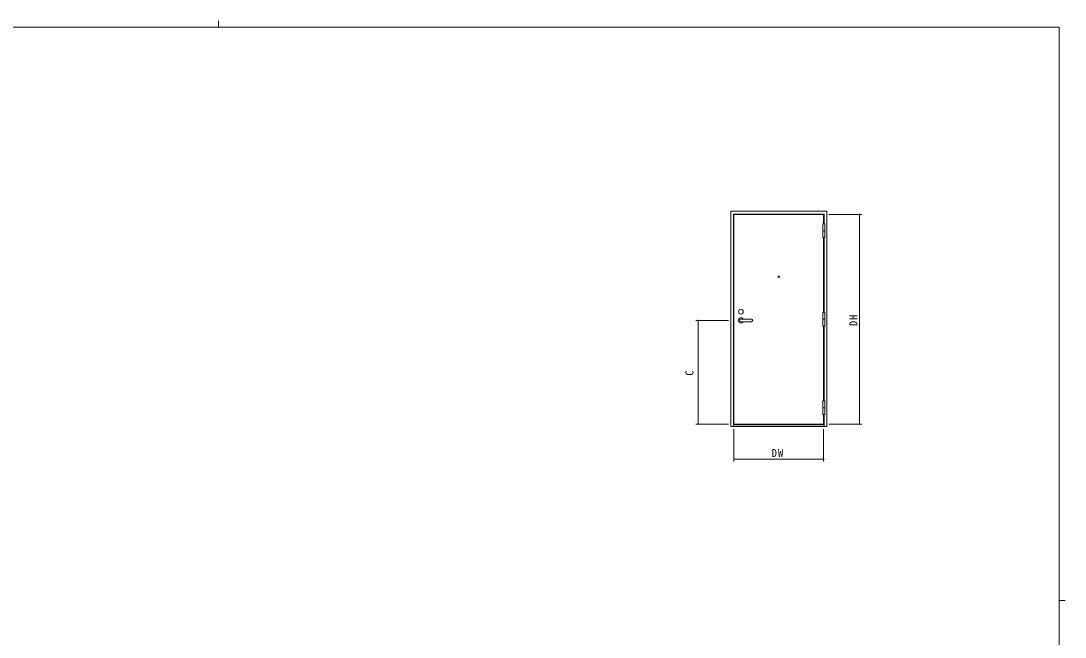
# Model space of a CAD drawing. Units: millimetres on the paper. Extents: x -420 to 373, y -297 to 267.
# Drawn here: x -123.3 to 355.1, y -14.9 to 267.2 of the extents above; entities that cross this region are included whole.
import ezdxf
from ezdxf.enums import TextEntityAlignment as Align

# ---------------------------------------------------------------- set-up
doc = ezdxf.new("R2010")
doc.units = ezdxf.units.MM
for name, color, linetype, lineweight in [('0-1_USER1', 7, 'Continuous', 9), ('0-6_YKK_13', 4, 'Continuous', 9), ('0-7_YKK_D', 6, 'Continuous', 9)]:
    doc.layers.add(name, color=color, linetype=linetype, lineweight=lineweight)
doc.styles.add('ＭＳ ゴシック', font='')
doc.styles.get('ＭＳ ゴシック').set_extended_font_data('MS Gothic')

msp = doc.modelspace()

# ---------------------------------------------------------------- linework, layer by layer
at = {"layer": '0-1_USER1'}
for p, q in [((352.3, 264.4), (-417.7, 264.4)), ((-32.686, 267.2), (-32.686, 264.4)), ((352.3, 264.4), (352.3, -260.6)), ((352.3, 1.9), (355.1, 1.9))]:
    msp.add_line(p, q, dxfattribs=at)
at = {"layer": '0-6_YKK_13'}
for p, q in [((201.921, 81.545), (201.921, 180.045)), ((201.921, 180.045), (245.921, 180.045)), ((203.171, 82.295), (203.171, 178.795)), ((203.171, 178.795), (244.671, 178.795)), ((203.371, 178.595), (203.371, 82.595)), ((244.471, 178.595), (203.371, 178.595)), ((244.471, 174.22), (244.471, 178.595)), ((244.671, 178.795), (244.671, 174.22)), ((245.921, 180.045), (245.921, 81.545)), ((244.096, 174.22), (245.046, 174.22)), ((244.096, 174.22), (244.096, 167.97)), ((245.046, 174.22), (245.046, 167.97)), ((244.096, 171.095), (245.046, 171.095)), ((244.096, 167.97), (245.046, 167.97)), ((244.471, 133.72), (244.471, 167.97)), ((244.671, 167.97), (244.671, 133.72)), ((211.371, 130.695), (206.571, 130.695)), ((206.571, 129.495), (211.371, 129.495)), ((244.096, 133.72), (245.046, 133.72)), ((244.096, 133.72), (244.096, 127.47)), ((244.096, 130.595), (245.046, 130.595)), ((245.046, 133.72), (245.046, 127.47)), ((244.096, 127.47), (245.046, 127.47)), ((244.471, 93.22), (244.471, 127.42)), ((244.671, 127.42), (244.671, 93.22)), ((244.096, 86.97), (244.096, 93.22)), ((244.096, 93.22), (245.046, 93.22)), ((245.046, 86.97), (245.046, 93.22)), ((244.096, 90.095), (245.046, 90.095)), ((244.096, 86.97), (245.046, 86.97)), ((244.471, 82.595), (244.471, 86.97)), ((244.671, 86.97), (244.671, 82.295)), ((245.921, 81.545), (201.921, 81.545)), ((203.171, 82.295), (203.171, 81.545)), ((244.671, 82.295), (203.171, 82.295)), ((203.371, 82.595), (244.471, 82.595)), ((244.671, 82.295), (244.671, 81.545))]:
    msp.add_line(p, q, dxfattribs=at)
for centre, radius in [((223.921, 150.095), 0.375), ((206.571, 134.095), 1.1), ((206.571, 134.095), 1.1)]:
    msp.add_circle(centre, radius, dxfattribs=at)
for centre, radius, start, end in [((206.571, 130.095), 1.225, 29.32719, 330.67287), ((206.571, 130.095), 0.6, 90, 270), ((206.571, 130.095), 0.6, 90, 270), ((211.371, 130.095), 0.6, 270, 90)]:
    msp.add_arc(centre, radius, start, end, dxfattribs=at)
at = {"layer": '0-7_YKK_D'}
for p, q in [((246.921, 178.595), (261.921, 178.595)), ((260.921, 178.595), (260.921, 82.595)), ((200.921, 130.095), (185.921, 130.095)), ((186.921, 130.095), (186.921, 82.595)), ((200.921, 82.595), (185.921, 82.595)), ((246.921, 82.595), (261.921, 82.595)), ((203.371, 80.295), (203.371, 65.545)), ((244.471, 80.295), (244.471, 65.545)), ((203.371, 66.545), (244.471, 66.545))]:
    msp.add_line(p, q, dxfattribs=at)
for centre, start, end in [((260.921, 178.595), 90, 270), ((260.921, 178.595), 270, 90), ((186.921, 130.095), 90, 270), ((186.921, 130.095), 270, 90), ((186.921, 82.595), 90, 270), ((186.921, 82.595), 270, 90), ((260.921, 82.595), 90, 270), ((260.921, 82.595), 270, 90), ((203.371, 66.545), 0, 180), ((203.371, 66.545), 180, 0), ((244.471, 66.545), 0, 180), ((244.471, 66.545), 180, 0)]:
    msp.add_arc(centre, 0.106, start, end, dxfattribs=at)

# ---------------------------------------------------------------- texts
at = {"layer": '0-7_YKK_D', "color": 3, "style": 'ＭＳ ゴシック'}
msp.add_text('C', height=3.666, rotation=90, dxfattribs=at).set_placement((185.921, 104.762), align=Align.BOTTOM_LEFT)
at = {"layer": '0-7_YKK_D', "color": 3, "insert": (259.921, 127.489), "char_height": 3.666, "attachment_point": 7, "rotation": 90, "style": 'ＭＳ ゴシック'}
msp.add_mtext('\\T1.21;\\W0.95;DH', dxfattribs=at)
at = {"layer": '0-7_YKK_D', "color": 3, "insert": (220.704, 67.545), "char_height": 3.666, "attachment_point": 7, "style": 'ＭＳ ゴシック'}
msp.add_mtext('\\T1.21;\\W0.95;DW', dxfattribs=at)

doc.saveas('drawing.dxf')
